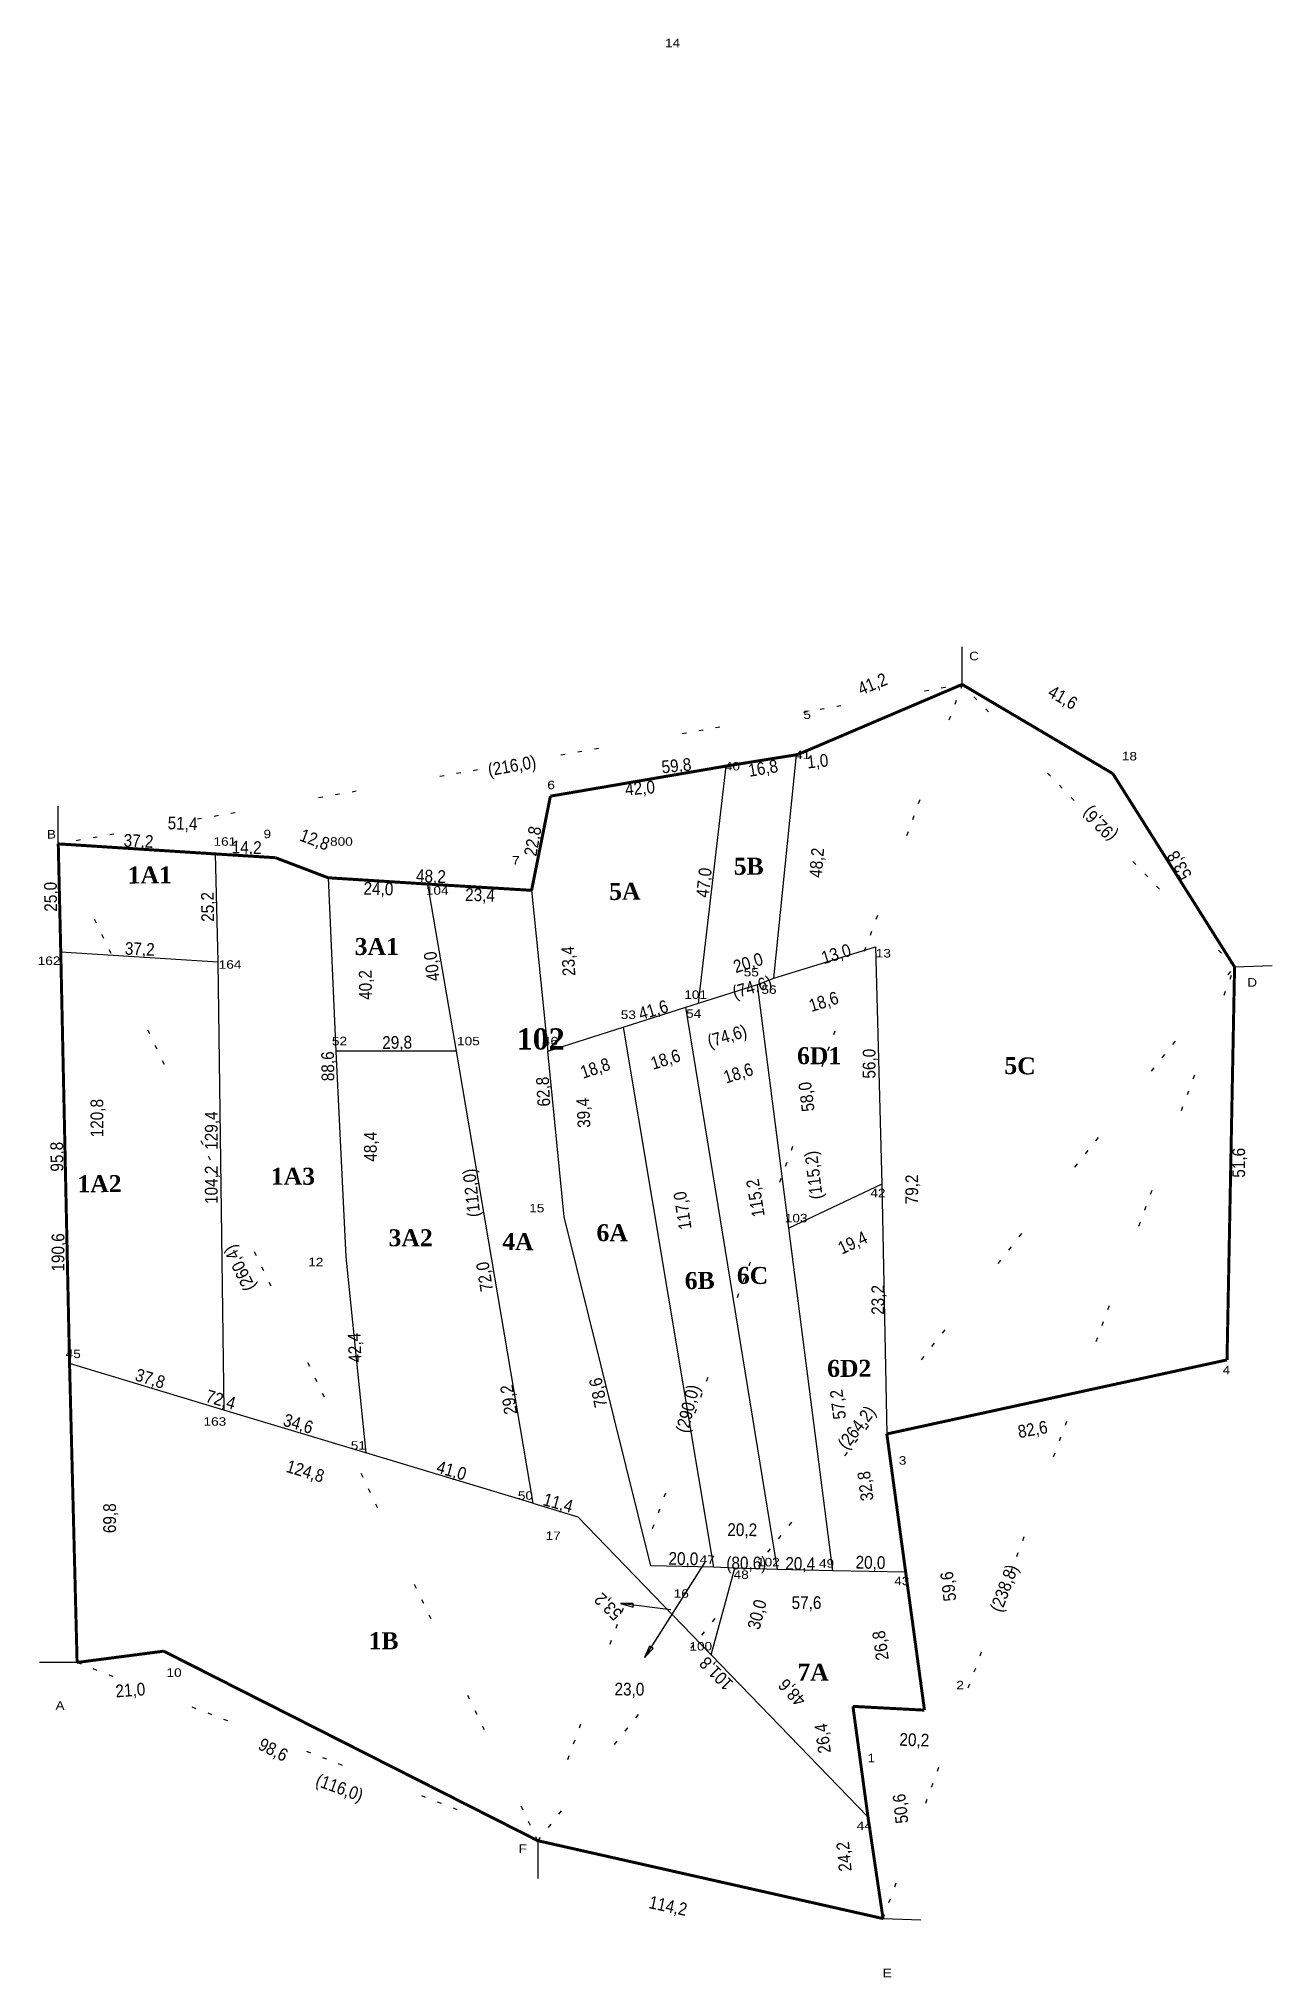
# Model space of a CAD drawing. Header units: metres. Extents: x 240 to 530, y 323 to 780.
import ezdxf
from ezdxf.enums import TextEntityAlignment as Align

# ---------------------------------------------------------------- set-up
doc = ezdxf.new("R2010")
doc.units = ezdxf.units.M
doc.linetypes.add('CHAINLINE', pattern=[29, -10, 1, -3, 1, -3, 1, -10])
doc.layers.add('BOUNDARY', color=1, linetype='Continuous', lineweight=100)
for name, color, linetype in [('BOUNDARY_DIMENSIONS', 220, 'Continuous'), ('CHAIN_LINES', 251, 'CHAINLINE'), ('CHAINLINE_DIMENSIONS', 251, 'Continuous'), ('DIMENSIONS', 200, 'Continuous'), ('SEPARATION_LINE', 7, 'Continuous'), ('STONES', 7, 'Continuous'), ('SUBDIVISION', 130, 'Continuous'), ('SUBDIVISION_LINES', 3, 'Continuous'), ('SURVEY_NUMBER', 1, 'Continuous')]:
    doc.layers.add(name, color=color, linetype=linetype)
doc.styles.add('TIMES_NEW_ROMAN', font='timesbd.ttf')

msp = doc.modelspace()

# ---------------------------------------------------------------- linework, layer by layer
at = {"layer": 'BOUNDARY', "const_width": 0.7}
for points in [[(418.97, 611.88), (457.13, 628.15)], [(457.13, 628.15), (492.64, 607.14)], [(418.08, 611.58), (418.97, 611.88)], [(360.09, 601.82), (401.51, 608.92)], [(401.51, 608.92), (418.08, 611.58)], [(492.64, 607.14), (521.34, 561.58)], [(355.65, 579.63), (360.09, 601.82)], [(244.1, 590.58), (281.09, 588.21)], [(244.69, 565.13), (244.1, 590.58)], [(281.09, 588.21), (295.29, 587.32)], [(295.29, 587.32), (307.71, 582.59)], [(307.71, 582.59), (331.09, 581.11)], [(331.09, 581.11), (355.65, 579.63)], [(246.76, 468.08), (244.69, 565.13)], [(521.34, 561.58), (519.56, 468.97)], [(248.54, 397.66), (246.76, 468.08)], [(519.56, 468.97), (439.38, 451.51)], [(439.38, 451.51), (443.82, 418.97)], [(443.82, 418.97), (448.26, 386.42)], [(268.95, 400.32), (248.54, 397.66)], [(357.13, 355.65), (268.95, 400.32)], [(448.26, 386.42), (431.39, 387.31)], [(431.39, 387.31), (434.94, 361.27)], [(434.94, 361.27), (438.49, 337.3)], [(438.49, 337.3), (357.13, 355.65)]]:
    msp.add_lwpolyline(points, dxfattribs=at)
at = {"layer": 'CHAIN_LINES', "linetype": 'CHAINLINE'}
for points in [[(457.13, 628.15), (244.1, 590.58)], [(457.13, 628.15), (357.13, 355.65)], [(457.13, 628.15), (521.34, 561.58)], [(357.13, 355.65), (244.1, 590.58)], [(357.13, 355.65), (521.34, 561.58)], [(438.49, 337.3), (521.34, 561.58)], [(248.54, 397.66), (357.13, 355.65)]]:
    msp.add_lwpolyline(points, dxfattribs=at)
at = {"layer": 'SEPARATION_LINE'}
for points in [[(457.13, 628.15), (457.13, 637.03)], [(244.1, 590.58), (244.1, 599.45)], [(521.34, 561.58), (530.22, 561.88)], [(248.54, 397.66), (239.66, 397.66)], [(357.13, 355.65), (357.13, 346.77)], [(438.49, 337.3), (447.37, 337.01)]]:
    msp.add_lwpolyline(points, dxfattribs=at)
at = {"layer": 'SUBDIVISION_LINES'}
for points in [[(395, 553), (401.51, 608.92)], [(412.75, 558.92), (418.08, 611.58)], [(281.09, 588.21), (281.68, 562.76)], [(307.71, 582.59), (309.49, 541.76)], [(331.09, 581.11), (337.89, 541.76)], [(355.65, 579.63), (359.49, 541.76)], [(244.69, 565.13), (281.68, 562.76)], [(281.68, 562.76), (283.16, 457.13)], [(412.75, 558.92), (436.72, 566.31)], [(436.72, 566.31), (438.2, 510.39)], [(395, 553), (408.91, 557.44)], [(408.91, 557.44), (412.75, 558.92)], [(416.3, 500.04), (408.91, 557.44)], [(392.04, 552.11), (395, 553)], [(377.25, 547.38), (392.04, 552.11)], [(413.64, 419.56), (392.04, 552.11)], [(359.49, 541.76), (377.25, 547.38)], [(377.25, 547.38), (398.55, 420.15)], [(309.49, 541.76), (311.86, 493.23)], [(337.89, 541.76), (309.49, 541.76)], [(337.89, 541.76), (355.94, 435.24)], [(363.34, 502.7), (359.49, 541.76)], [(438.2, 510.39), (416.3, 500.04)], [(438.2, 510.39), (439.38, 451.51)], [(383.76, 420.44), (363.34, 502.7)], [(426.66, 419.26), (416.3, 500.04)], [(311.86, 493.23), (316.59, 447.07)], [(283.16, 457.13), (246.76, 468.08)], [(316.59, 447.07), (283.16, 457.13)], [(355.94, 435.24), (316.59, 447.07)], [(355.94, 435.24), (366.59, 431.98)], [(366.59, 431.98), (397.96, 399.44)], [(396.48, 421.33), (382.28, 398.85)], [(398.55, 420.15), (383.76, 420.44)], [(397.96, 399.44), (403.58, 419.85)], [(403.58, 419.85), (398.55, 420.15)], [(413.64, 419.56), (403.58, 419.85)], [(426.66, 419.26), (413.64, 419.56)], [(443.82, 418.97), (426.66, 419.26)], [(388.49, 410.09), (376.65, 411.57)], [(376.65, 411.57), (379.61, 410.68)], [(379.61, 411.57), (376.65, 411.57)], [(379.61, 410.68), (379.61, 411.57)], [(383.46, 401.51), (382.28, 398.85)], [(382.28, 398.85), (384.35, 400.92)], [(384.35, 400.92), (383.46, 401.51)], [(397.96, 399.44), (434.94, 361.27)]]:
    msp.add_lwpolyline(points, dxfattribs=at)

# ---------------------------------------------------------------- texts
at = {"layer": 'BOUNDARY_DIMENSIONS', "width": 0.9}
for s, rotation, p in [('41,2', 22.249, (436, 628.29)), ('41,6', -29.268, (480.88, 625.1)), ('59,8', 5.866, (389.79, 609.03)), ('51,4', -1.9198, (273.41, 595.42)), ('12,8', -20.3764, (304.57, 591.61)), ('22,8', 79.9025, (355.92, 591.22)), ('37,2', -2.6324, (263.02, 591.28)), ('14,2', -1.6366, (288.52, 589.78)), ('53,8', 121.3571, (508.31, 585.52)), ('25,0', 90.7639, (242.28, 578.11)), ('48,2', -2.1787, (331.94, 582.97)), ('95,8', 90.7639, (243.77, 516.85)), ('51,6', 90, (522.31, 515.42)), ('190,6', 90, (244.04, 494.29)), ('82,6', 10.1543, (473.75, 452.62)), ('59,6', 97.125, (453.85, 415.57)), ('21,0', 4.3432, (261.09, 391.17)), ('98,6', -26.5651, (294.77, 377.11)), ('20,2', -1.5911, (445.87, 379.44)), ('50,6', 96.3402, (442.59, 363.19)), ('114,2', -12.0426, (387.84, 340.32))]:
    msp.add_text(s, height=3, rotation=rotation, dxfattribs=at).set_placement(p, align=Align.MIDDLE_CENTER)
at = {"layer": 'CHAINLINE_DIMENSIONS', "width": 0.9}
for s, rotation, p in [('(216,0)', 10.008, (351.03, 609)), ('(92,6)', 135, (489.47, 595.19)), ('(74,6)', 16.3895, (407.63, 556.85)), ('(74,6)', 16.3895, (401.72, 545.31)), ('(115,2)', 97.125, (422.12, 512.5)), ('(112,0)', 96.3402, (341.47, 508.31)), ('(260,4)', 116.5651, (286.79, 490.58)), ('(290,0)', 75.9638, (392.43, 457.48)), ('(264,2)', 52.125, (432.25, 453.05)), ('(238,8)', 69.444, (467.01, 415.17)), ('(116,0)', -19.9831, (310.41, 368.18))]:
    msp.add_text(s, height=3, rotation=rotation, dxfattribs=at).set_placement(p, align=Align.MIDDLE_CENTER)
msp.add_text('(80,6)', height=3, dxfattribs=at).set_placement((406.27, 421.1), align=Align.MIDDLE_CENTER)
at = {"layer": 'DIMENSIONS', "width": 0.9}
for s, rotation, p in [('16,8', 9.5301, (410.21, 608.43)), ('1,0', 5.856, (423.07, 610.09)), ('42,0', 4.427, (381.22, 603.75)), ('48,2', 85.3645, (422.84, 586.13)), ('47,0', 83.8298, (396.26, 581.44)), ('24,0', -1.6366, (319.57, 580.03)), ('25,2', 90.7639, (279.28, 575.72)), ('23,4', -1.6, (343.52, 578.56)), ('37,2', -2.3305, (263.32, 565.82)), ('13,0', 17.2096, (427.43, 564.67)), ('40,0', 96.9343, (332.11, 561.7)), ('23,4', 93.0941, (364.3, 562.94)), ('20,0', 17.2415, (406.68, 562.58)), ('40,2', 90.7639, (316.48, 557.33)), ('41,6', 16.6992, (384.34, 551.45)), ('18,6', 17.6501, (424.49, 553.42)), ('29,8', 0.8681, (323.97, 543.8)), ('88,6', 90.7742, (307.62, 538.16)), ('18,8', 18.4349, (370.65, 537.74)), ('18,6', 17.6501, (387.21, 539.81)), ('56,0', 90, (435.2, 538.77)), ('62,8', 93.1798, (358.38, 532.18)), ('18,6', 17.6501, (404.37, 536.56)), ('120,8', 90, (253.21, 525.94)), ('39,4', 93.1364, (367.85, 527.16)), ('58,0', 97.2243, (420.43, 530.97)), ('129,4', 90, (280.17, 523)), ('48,4', 90, (317.67, 519.2)), ('104,2', 90, (280.16, 510.23)), ('79,2', 90, (445.25, 509.14)), ('117,0', 98.6864, (391.22, 504.15)), ('115,2', 99.5931, (408.41, 507.11)), ('19,4', 25.2631, (431.32, 496.6)), ('72,0', 99.335, (344.58, 488.57)), ('23,2', 90, (437.26, 483.1)), ('42,4', 92.2605, (313.95, 471.82)), ('37,8', -17.0302, (265.78, 464.59)), ('72,4', -16.4704, (282.41, 459.59)), ('29,2', 98.6864, (350.23, 459.57)), ('78,6', 101.7683, (371.33, 461.25)), ('57,2', 97.2243, (427.84, 458.46)), ('34,6', -16.9661, (300.68, 453.94)), ('124,8', -16.6992, (302.35, 442.75)), ('41,0', -15.9454, (336.8, 442.92)), ('32,8', 97.3264, (434.32, 439.23)), ('69,8', 90, (256.2, 431.65)), ('11,4', -15.5498, (361.93, 435.28)), ('20,2', -0.5907, (405.31, 428.95)), ('20,0', -1.1935, (391.44, 422.13)), ('20,4', -1.1751, (418.97, 420.96)), ('20,0', -1.1935, (435.53, 421.24)), ('53,2', 135.507, (373.7, 410.8)), ('30,0', 75.774, (408.78, 408.97)), ('26,8', 98.0171, (437.88, 401.64)), ('101,8', 135, (399.17, 395.04)), ('23,0', -0.5937, (378.72, 391.36)), ('48,6', 132.7803, (417.02, 390.52)), ('26,4', 97.9072, (424.26, 379.73)), ('24,2', 95.4038, (429.28, 351.9))]:
    msp.add_text(s, height=3, rotation=rotation, dxfattribs=at).set_placement(p, align=Align.MIDDLE_CENTER)
msp.add_text('57,6', height=3, dxfattribs=at).set_placement((420.45, 411.76), align=Align.MIDDLE_CENTER)
at = {"layer": 'STONES', "width": 1.2}
for s, p in [('14', (388.88, 779.32)), ('5', (420.6, 621.01)), ('41', (419.53, 611.56)), ('40', (402.99, 608.89)), ('9', (293.37, 592.92)), ('B', (242.49, 592.84)), ('800', (310.84, 591.14)), ('7', (351.96, 586.7)), ('D', (525.5, 557.93)), ('101', (394.32, 555.04)), ('105', (340.77, 544.1)), ('46', (360.1, 544.1)), ('42', (437.28, 508.31)), ('15', (356.88, 504.73)), ('103', (418.01, 502.38)), ('4', (519.42, 466.58)), ('163', (281.01, 454.45)), ('51', (314.83, 448.81)), ('3', (443.09, 445.27)), ('50', (354.21, 436.99)), ('49', (425.18, 421.01)), ('48', (405.06, 418.35)), ('43', (442.92, 416.87)), ('16', (390.94, 413.91)), ('10', (271.4, 395.27)), ('2', (456.67, 392.33)), ('1', (435.72, 375.15)), ('F', (353.6, 353.77)), ('E', (439.48, 324.48))]:
    msp.add_text(s, height=2, dxfattribs=at).set_placement(p, align=Align.MIDDLE_CENTER)
for s, rotation, p in [('C', -0.8551, (459.94, 634.85)), ('18', -1.1344, (496.56, 611.26)), ('9', -180, (360.26, 604.46)), ('161', 0.3603, (283.37, 591.14)), ('104', 0.3494, (333.41, 579.6)), ('162', 0.3559, (241.93, 563.03)), ('164', 0.3472, (284.59, 562.15)), ('13', -0.5509, (438.56, 564.81)), ('55', -0.4897, (407.44, 560.35)), ('56', -0.4982, (411.61, 556.23)), ('53', -0.4897, (378.46, 550.31)), ('54', -0.5116, (393.87, 550.59)), ('52', 0.507, (310.38, 544.1)), ('12', -0.5256, (304.8, 492.04)), ('45', -1.5074, (247.63, 470.41)), ('17', -0.5405, (360.73, 427.52)), ('47', -1.9415, (397.05, 421.9)), ('102', 0.3559, (411.47, 421.31)), ('100', 0.3515, (395.53, 401.48)), ('A', -0.6095, (244.52, 387.5)), ('44', -0.4775, (434.07, 359.17))]:
    msp.add_text(s, height=2, rotation=rotation, dxfattribs=at).set_placement(p, align=Align.MIDDLE_CENTER)
at = {"layer": 'SUBDIVISION', "style": 'TIMES_NEW_ROMAN'}
for s, rotation, p in [('1A1', 0.3219, (265.66, 583.26)), ('5A', 0.8681, (377.61, 579.4)), ('5C', -0.971, (470.78, 538.29)), ('1A2', 0.3351, (253.82, 510.49)), ('4A', -0.8615, (352.43, 496.86)), ('6B', 0.5162, (395.28, 487.69)), ('6C', -0.4855, (407.74, 488.88)), ('6D2', 0.3219, (430.52, 466.98))]:
    msp.add_text(s, height=4, rotation=rotation, dxfattribs=at).set_placement(p, align=Align.MIDDLE_CENTER)
for s, p in [('5B', (406.83, 585.31)), ('3A1', (319.17, 566.4)), ('6D1', (423.43, 540.66)), ('1A3', (299.41, 512.25)), ('3A2', (327.15, 497.75)), ('6A', (374.65, 498.94)), ('1B', (320.77, 402.77)), ('7A', (422, 395.38))]:
    msp.add_text(s, height=4, dxfattribs=at).set_placement(p, align=Align.MIDDLE_CENTER)
at = {"layer": 'SURVEY_NUMBER', "style": 'TIMES_NEW_ROMAN'}
msp.add_text('102', height=5, dxfattribs=at).set_placement((357.81, 544.61), align=Align.MIDDLE_CENTER)

doc.saveas('drawing.dxf')
